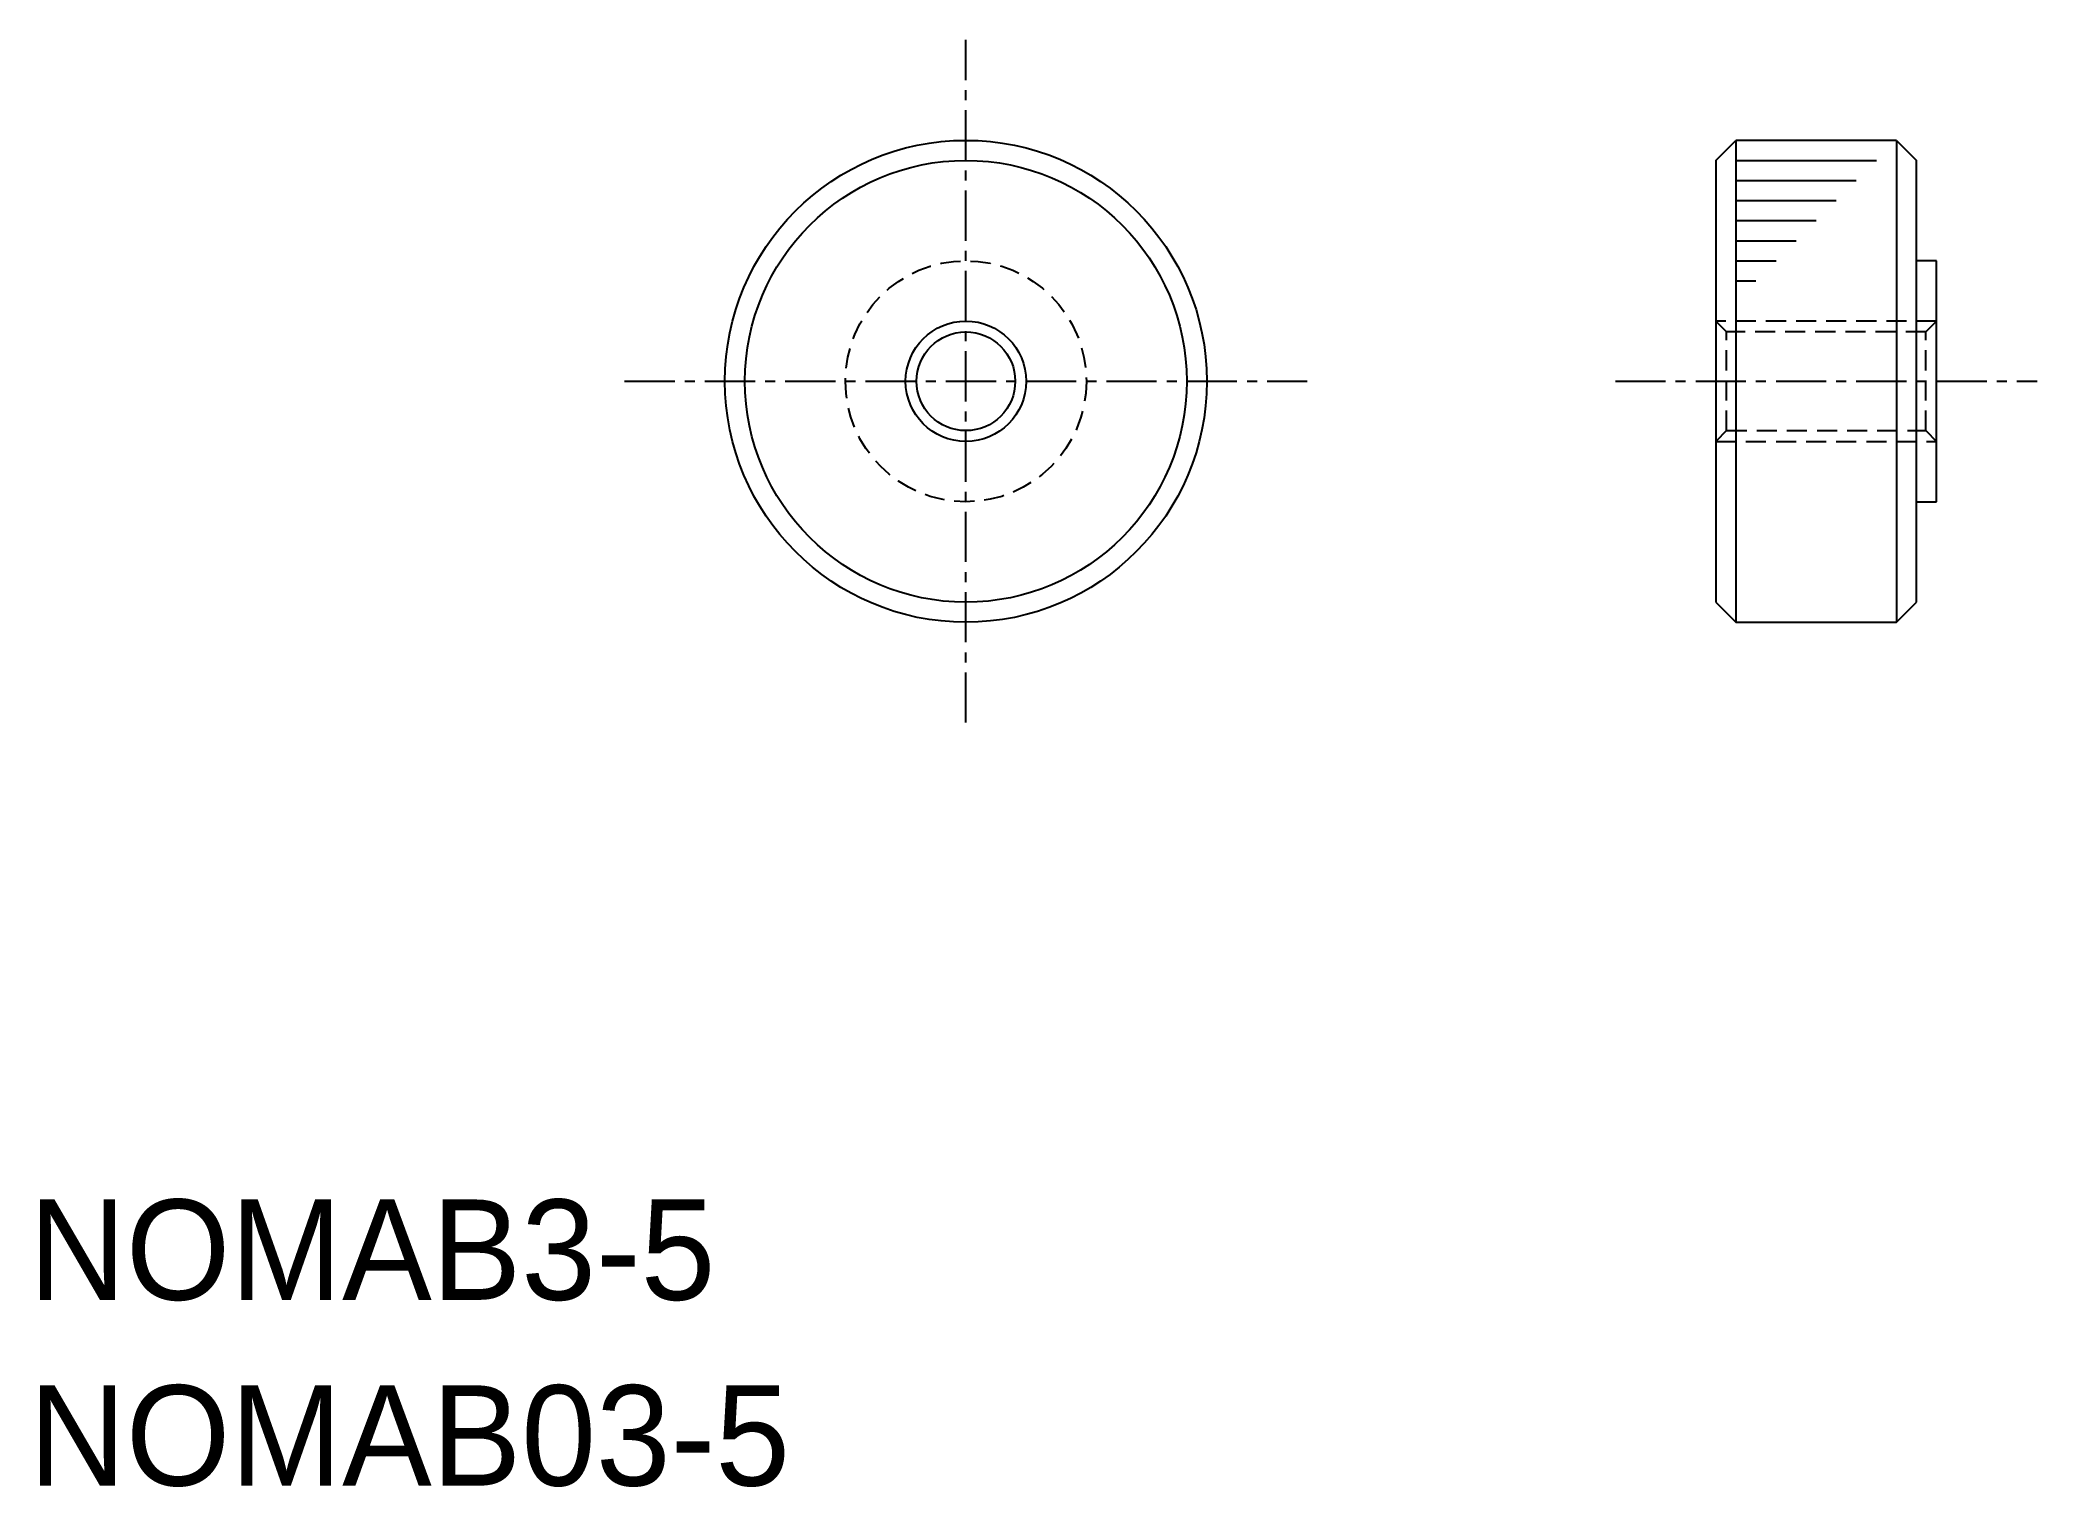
# Model space of a CAD drawing. Extents: x 0.3 to 50, y 0 to 36.
import ezdxf

# ---------------------------------------------------------------- set-up
doc = ezdxf.new("R2010")
doc.units = 0
doc.linetypes.add('CENTER', pattern=[2, 1.25, -0.25, 0.25, -0.25])
doc.linetypes.add('DASHED', pattern=[0.75, 0.5, -0.25])
doc.layers.get('0').update_dxf_attribs({"linetype": 'CONTINUOUS'})
doc.layers.add('CENTER', color=1, linetype='CENTER')

msp = doc.modelspace()

# ---------------------------------------------------------------- linework, layer by layer
at = {"color": 7, "linetype": 'CONTINUOUS'}
for p, q in [((42, 33), (42.5, 33.5)), ((42.5, 33.5), (42.5, 21.5)), ((46.5, 33.5), (42.5, 33.5)), ((46.5, 33.5), (46.5, 21.5)), ((46.5, 33.5), (47, 33)), ((42, 33), (42, 22)), ((42.5, 33), (46, 33)), ((47, 22), (47, 33)), ((42.5, 32.5), (45.5, 32.5)), ((42.5, 32), (45, 32)), ((42.5, 31.5), (44.5, 31.5)), ((42.5, 31), (44, 31)), ((42.5, 30.5), (43.5, 30.5)), ((47.5, 30.5), (47, 30.5)), ((47.5, 24.5), (47.5, 30.5)), ((42.5, 30), (43, 30)), ((47, 24.5), (47.5, 24.5)), ((42, 22), (42.5, 21.5)), ((46.5, 21.5), (47, 22)), ((42.5, 21.5), (46.5, 21.5))]:
    msp.add_line(p, q, dxfattribs=at)
at = {"color": 3, "linetype": 'DASHED'}
for p, q in [((47.5, 29), (42, 29)), ((42.271, 28.729), (42, 29)), ((47.229, 28.729), (47.5, 29)), ((42.271, 26.271), (42.271, 28.729)), ((47.229, 28.729), (42.271, 28.729)), ((47.229, 26.271), (47.229, 28.729)), ((42.271, 26.271), (42, 26)), ((42, 26), (47.5, 26)), ((42.271, 26.271), (47.229, 26.271)), ((47.229, 26.271), (47.5, 26))]:
    msp.add_line(p, q, dxfattribs=at)
at = {"color": 7, "linetype": 'CONTINUOUS'}
for radius in [6, 5.5, 1.229]:
    msp.add_circle((23.329, 27.5), radius, dxfattribs=at)
at = {"color": 3, "linetype": 'DASHED'}
msp.add_circle((23.329, 27.5), 3, dxfattribs=at)
at = {"color": 3, "linetype": 'CONTINUOUS'}
msp.add_circle((23.329, 27.5), 1.5, dxfattribs=at)
at = {"layer": 'CENTER', "color": 1, "linetype": 'CENTER'}
for p, q in [((23.329, 19), (23.329, 36)), ((14.829, 27.5), (31.829, 27.5)), ((39.5, 27.5), (50, 27.5))]:
    msp.add_line(p, q, dxfattribs=at)

# ---------------------------------------------------------------- texts
at = {"color": 7, "linetype": 'CONTINUOUS'}
for s, p in [('NOMAB3-5', (0, 4.626)), ('NOMAB03-5', (0, 0))]:
    msp.add_text(s, height=2.5, dxfattribs=at).set_placement(p)

doc.saveas('drawing.dxf')
